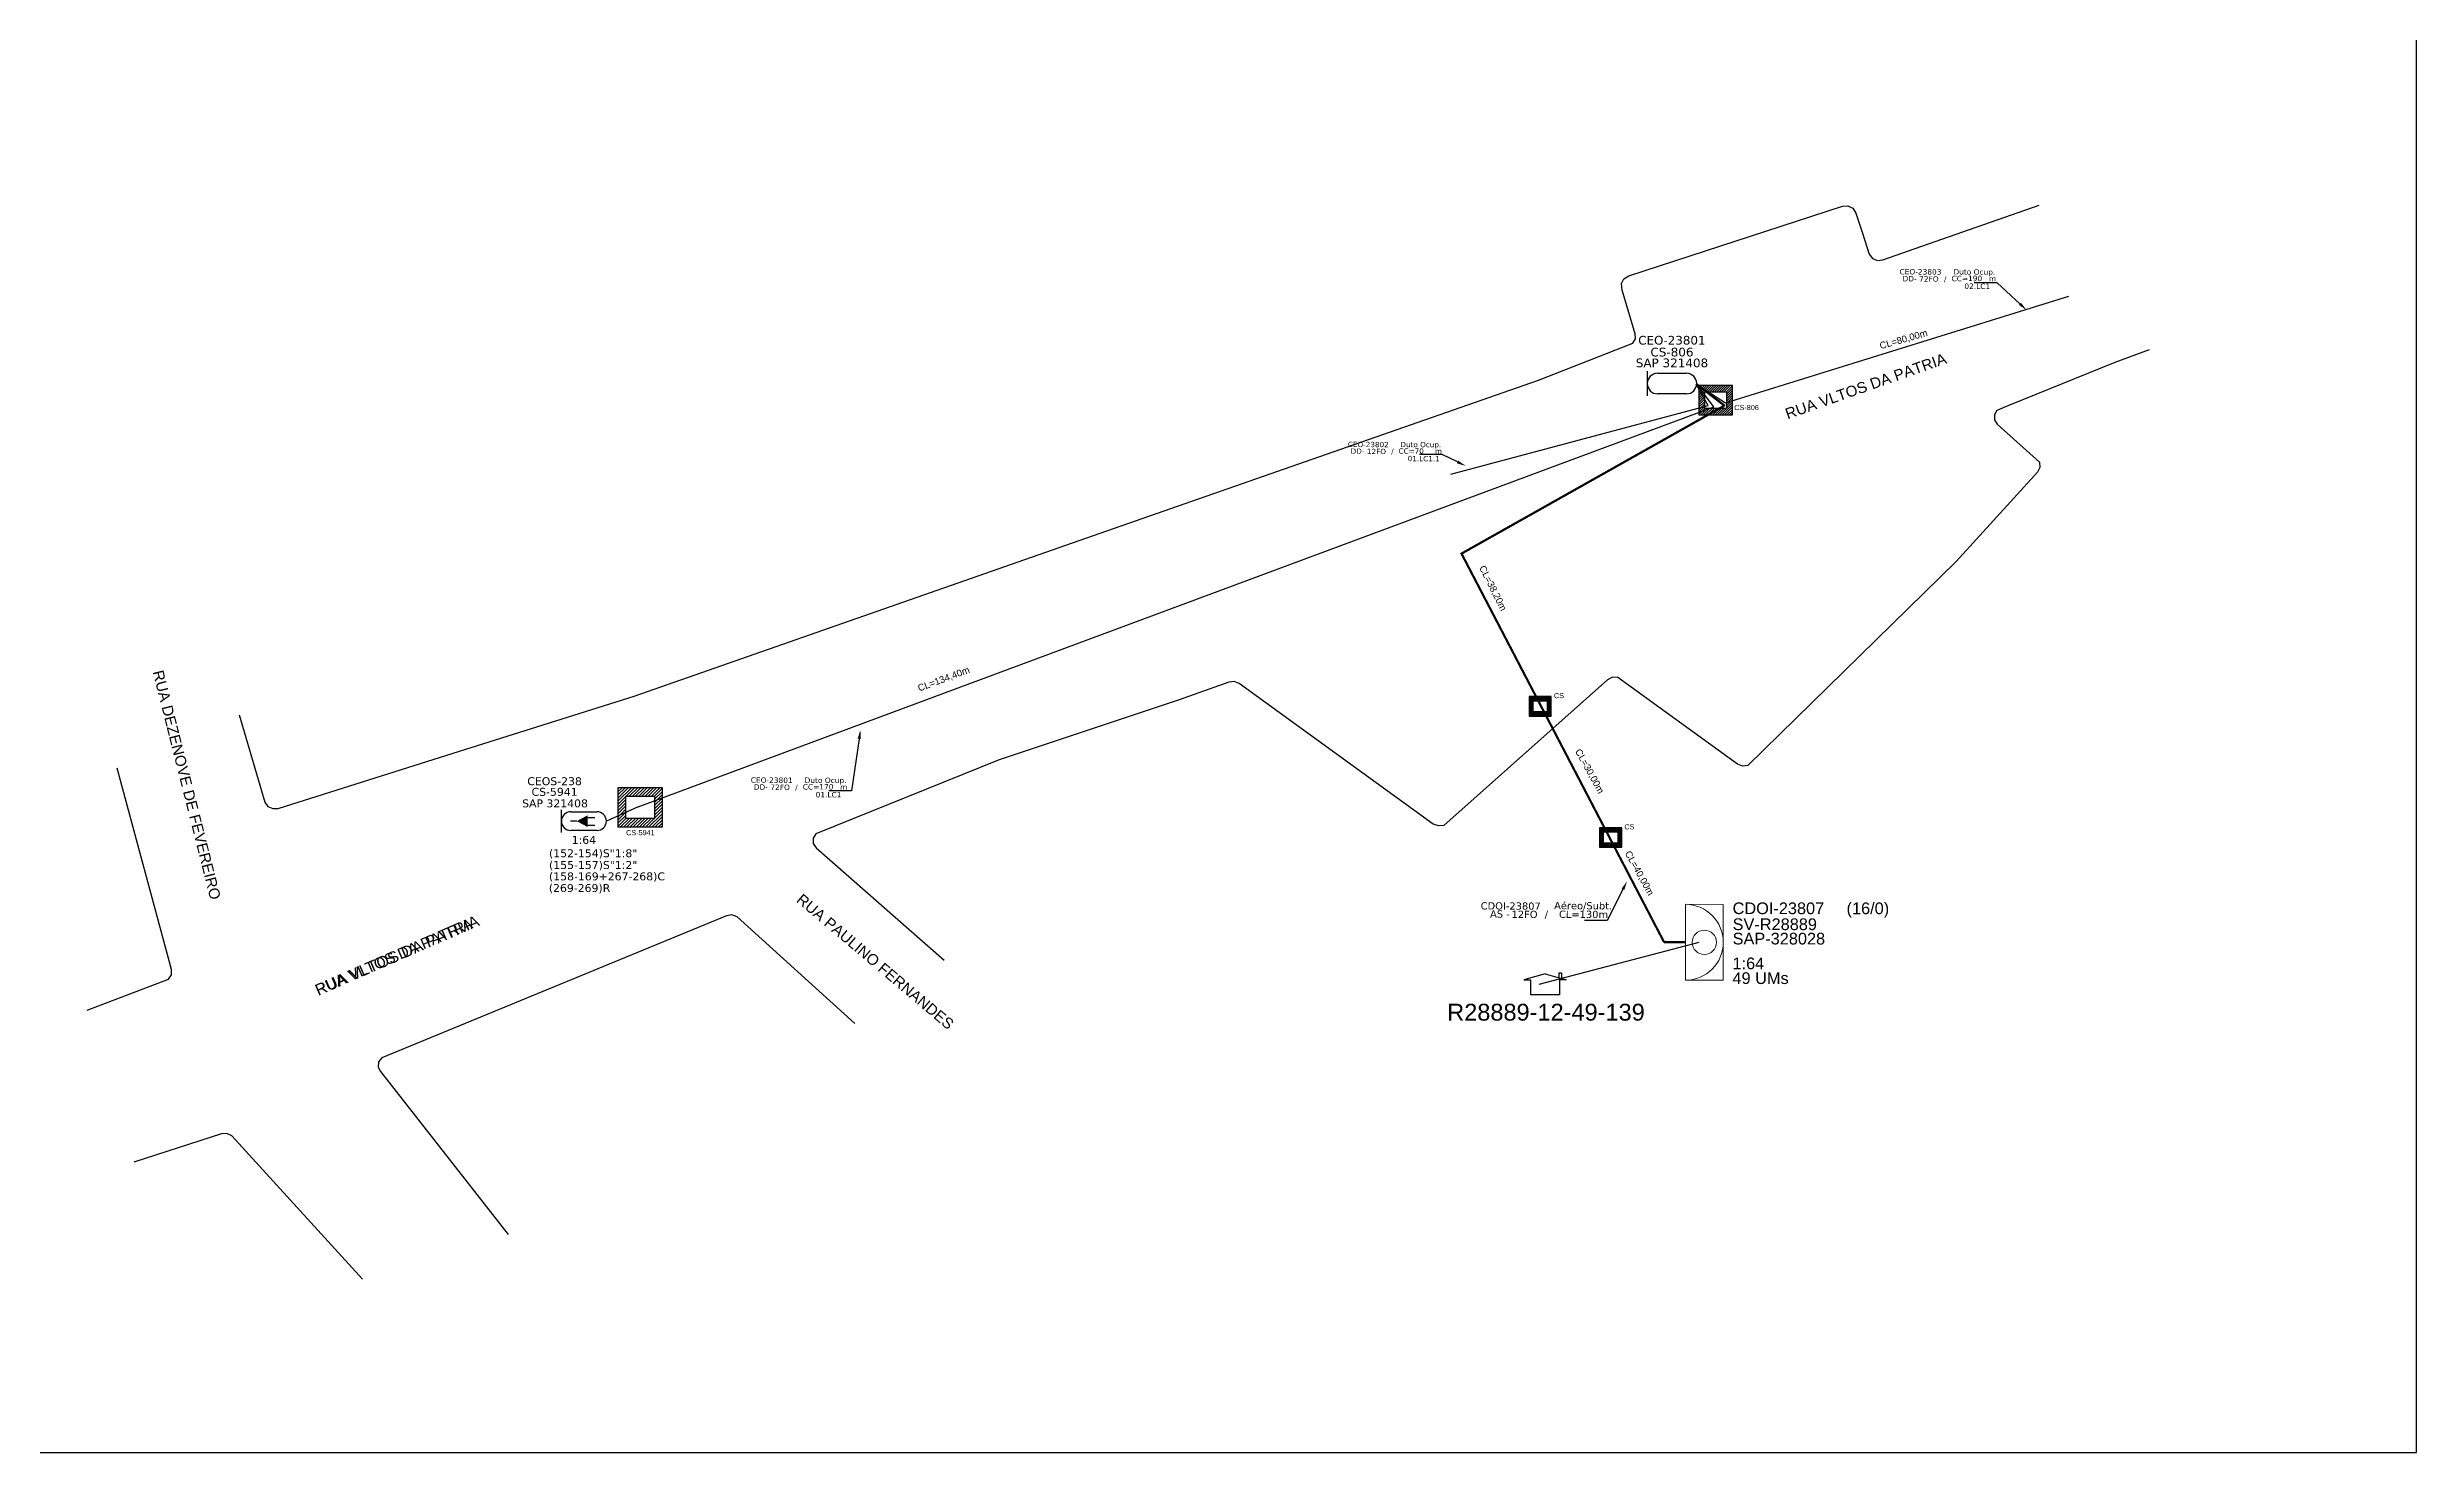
# Model space of a CAD drawing. Extents: x -4 to 837, y 1 to 595.
# Drawn here: x 336 to 837, y 1 to 298 of the extents above; entities that cross this region are included whole.
import ezdxf
from ezdxf import colors
from ezdxf.entities.mleader import LeaderData, LeaderLine
from ezdxf.enums import TextEntityAlignment as Align
from ezdxf.math import Vec2, Vec3

# ---------------------------------------------------------------- set-up
doc = ezdxf.new("R2010")
doc.units = 0
for name, color, linetype in [('0 @ 1', 7, 'Continuous'), ('10.1-Caixas Subterrâneas', 5, 'Continuous'), ('20.4-CEOS', 1, 'Continuous'), ('20.5-CEO', 1, 'Continuous'), ('CAP a instalar', 1, 'Continuous'), ('label_cabos', 7, 'Continuous'), ('QUADRA', 7, 'Continuous'), ('SEGMENTO', 10, 'Continuous'), ('surveys', 7, 'Continuous'), ('surveys legendas', 7, 'Continuous')]:
    doc.layers.add(name, color=color, linetype=linetype)
for name, color, linetype, lineweight in [("20.0-LEGENDA DOS CDO'S", 1, 'Continuous', 0), ('20.1-CDO_INTERIOR', 1, 'Continuous', 0), ('Segmento Logradouro Texto', 238, 'Continuous', 0)]:
    doc.layers.add(name, color=color, linetype=linetype, lineweight=lineweight)
doc.layers.add('DROP DE CLIENTE', color=140, linetype='Continuous', plot=False)
doc.styles.add('ARIAL', font='arial.ttf')
doc.styles.add('DIGICADE', font='arial.ttf')
doc.styles.add('FTTH', font='arial.ttf')
doc.styles.add('siredit', font='verdana.ttf')
doc.linetypes.add('FENCELINE1', pattern='A,0.25,-0.1,[133,ltypeshp.shx,S=0.1,R=0,X=-0.1,Y=0],-0.1,1', length=1.45)

# ---------------------------------------------------------------- blocks, each defined once
blk = doc.blocks.new('SURVEY_SURVEY')
for p, q in [((0, 0.0000127), (-0.0000126, 0.000009)), ((-0.0000126, 0.000009), (-0.0000086, 0.000009)), ((-0.0000086, 0), (-0.0000086, 0.000009)), ((0.0000086, 0), (-0.0000086, 0)), ((0, 0.0000127), (0.0000126, 0.000009)), ((0.0000084, 0.0000132), (0.0000098, 0.0000132)), ((0.0000084, 0.0000103), (0.0000084, 0.0000132)), ((0.0000126, 0.000009), (0.0000086, 0.000009)), ((0.0000086, 0.000009), (0.0000086, 0)), ((0.0000098, 0.0000132), (0.0000098, 0.0000099))]:
    blk.add_line(p, q)
blk = doc.blocks.new('*X8')
at = {"color": 0, "linetype": 'Continuous'}
for p, q in [((-1.25, 0.34099), (-0.49099, 1.1)), ((-1.25, 0.517767), (-0.667767, 1.1)), ((-1.25, 0.694544), (-0.844544, 1.1)), ((-1.25, 0.87132), (-1.02132, 1.1)), ((-1.25, 1.048097), (-1.198097, 1.1)), ((-1.25, 0.164214), (-0.8035, 0.610714)), ((-1.25, -0.012563), (-0.8035, 0.433937)), ((-1.25, -0.18934), (-0.8035, 0.25716)), ((-1.25, -0.366117), (-0.8035, 0.080383)), ((-0.789214, 0.625), (-0.314214, 1.1)), ((-0.612437, 0.625), (-0.137437, 1.1)), ((-0.43566, 0.625), (0.03934, 1.1)), ((-0.258883, 0.625), (0.216117, 1.1)), ((-0.082107, 0.625), (0.392893, 1.1)), ((0.09467, 0.625), (0.56967, 1.1)), ((0.271447, 0.625), (0.746447, 1.1)), ((0.448223, 0.625), (0.923223, 1.1)), ((0.625, 0.625), (1.1, 1.1)), ((0.801777, 0.625), (1.25, 1.073223)), ((0.8035, 0.449947), (1.25, 0.896447)), ((0.8035, 0.27317), (1.25, 0.71967)), ((0.8035, 0.096393), (1.25, 0.542893)), ((0.8035, -0.080383), (1.25, 0.366117)), ((0.8035, -0.25716), (1.25, 0.18934)), ((0.8035, -0.433937), (1.25, 0.012563)), ((-1.25, -0.542893), (-0.8035, -0.096393)), ((-1.25, -0.71967), (-0.8035, -0.27317)), ((-1.25, -0.896447), (-0.8035, -0.449947)), ((-1.25, -1.073223), (-0.801777, -0.625)), ((-1.1, -1.1), (-0.625, -0.625)), ((-0.923223, -1.1), (-0.448223, -0.625)), ((-0.746447, -1.1), (-0.271447, -0.625)), ((-0.56967, -1.1), (-0.09467, -0.625)), ((-0.392893, -1.1), (0.082107, -0.625)), ((-0.216117, -1.1), (0.258883, -0.625)), ((-0.03934, -1.1), (0.43566, -0.625)), ((0.137437, -1.1), (0.612437, -0.625)), ((0.314214, -1.1), (0.789214, -0.625)), ((0.49099, -1.1), (1.25, -0.34099)), ((0.667767, -1.1), (1.25, -0.517767)), ((0.8035, -0.610714), (1.25, -0.164214)), ((0.844544, -1.1), (1.25, -0.694544)), ((1.02132, -1.1), (1.25, -0.87132)), ((1.198097, -1.1), (1.25, -1.048097))]:
    blk.add_line(p, q, dxfattribs=at)
blk = doc.blocks.new('MANHOLE_MQ')
at = {"color": 0, "linetype": 'Continuous'}
for p, q in [((0.00000623, 0.00000569), (-0.00000627, 0.00000569)), ((-0.00000627, 0.00000569), (-0.00000627, -0.00000531)), ((-0.00000404, 0.00000331), (0.00000399, 0.00000331)), ((-0.00000404, -0.00000294), (-0.00000404, 0.00000331)), ((0.00000399, 0.00000331), (0.00000399, -0.00000294)), ((0.00000623, -0.00000531), (0.00000623, 0.00000569)), ((-0.00000627, -0.00000531), (0.00000623, -0.00000531)), ((0.00000399, -0.00000294), (-0.00000404, -0.00000294)), ((0.00000399, -0.00000294), (0.00000399, -0.00000294))]:
    blk.add_line(p, q, dxfattribs=at)
at = {"color": 0, "linetype": 'Continuous', "xscale": 5e-06, "yscale": 5e-06, "zscale": 1e-05}
blk.add_blockref('*X8', (-0.00000002, 0.00000019), dxfattribs=at)
blk = doc.blocks.new('*U58')
at = {"layer": '20.4-CEOS', "color": 7, "style": 'siredit'}
for tag, p in [('FIBRAS_SPLITTER', (0, 0)), ('FIBRAS_TOP_C', (0, -4.13)), ('RESERVA_FINAIS', (0, -5.46))]:
    blk.add_attdef(tag, p, '', height=1.01, dxfattribs=at)
for tag, p, flags in [('ID_ATIVIDADE', (0, -6.77), 3), ('QTDE', (0, -9.4), 1), ('FATOR', (0, -8.09), 1), ('FID', (0, -10.71), 1)]:
    blk.add_attdef(tag, p, '', height=1.01, dxfattribs=dict(at, flags=flags))
blk = doc.blocks.new('*U59')
at = {"layer": '20.4-CEOS', "color": 7, "style": 'siredit'}
blk.add_attdef('FIBRAS_SPLITTER', (0, 0), '', height=1.01, dxfattribs=at)
for tag, p, flags in [('ID_ATIVIDADE', (0, -1.48), 3), ('FATOR', (0, -2.79), 1), ('QTDE', (0, -4.11), 1), ('FID', (0, -5.42), 1)]:
    blk.add_attdef(tag, p, '', height=1.01, dxfattribs=dict(at, flags=flags))
blk = doc.blocks.new('LEGENDA DOS CABOS')
at = {"layer": 'label_cabos', "color": 0, "style": 'siredit'}
for tag, p in [('TIPO_CABO', (2.74, 0.52)), ('ID', (4.24, 1.63)), ('CABO', (6.16, 0.47)), ('/', (9.19, 0.47)), ('METROS', (14.36, 0.47)), ('XX', (14.31, 1.67))]:
    blk.add_attdef(tag, text='', height=1, rotation=359.69, dxfattribs=at).set_placement(p, align=Align.MIDDLE_CENTER)
blk = doc.blocks.new('Inst CB DT OCUP CFOA-SM-DD-S-12')
at = {"layer": 'label_cabos', "color": 0, "style": 'siredit'}
for tag, flags, p in [('ID_ATIVIDADE', 3, (1.31, 2.67)), ('FATOR', 1, (11.56, 2.55))]:
    blk.add_attdef(tag, text='', height=1, rotation=359.69, dxfattribs=dict(at, flags=flags)).set_placement(p, align=Align.MIDDLE_CENTER)
for tag, p in [('TIPO_CABO', (1.11, 0)), ('DESTINO_CABO', (3.13, 1.26)), ('CABO', (4.69, -0.05)), ('/', (7.71, -0.05)), ('LANCE', (10.41, 0.02)), ('TIPO_CABO', (13.11, 1.24)), ('UND', (16.46, 0)), ('FID', (13.65, -1.41))]:
    blk.add_attdef(tag, text='', height=1, rotation=359.69, dxfattribs=at).set_placement(p, align=Align.MIDDLE_CENTER)
blk.add_attdef('QTDE', (11.93, -0.45), '', height=1, rotation=359.69, dxfattribs=at)
blk = doc.blocks.new('Inst CB DT OCUP CFOA-SM-DD-S-72')
at = {"layer": 'label_cabos', "color": 0, "style": 'siredit'}
for tag, flags, p in [('ID_ATIVIDADE', 3, (1.31, 2.67)), ('FATOR', 1, (11.56, 2.55))]:
    blk.add_attdef(tag, text='', height=1, rotation=359.69, dxfattribs=dict(at, flags=flags)).set_placement(p, align=Align.MIDDLE_CENTER)
for tag, p in [('TIPO_CABO', (1.11, 0)), ('DESTINO_CABO', (3.13, 1.26)), ('CABO', (4.69, -0.05)), ('/', (7.71, -0.05)), ('LANCE', (10.41, 0.02)), ('TIPO_CABO', (13.11, 1.24)), ('UND', (16.46, 0)), ('FID', (13.65, -1.41))]:
    blk.add_attdef(tag, text='', height=1, rotation=359.69, dxfattribs=at).set_placement(p, align=Align.MIDDLE_CENTER)
blk.add_attdef('QTDE', (11.93, -0.45), '', height=1, rotation=359.69, dxfattribs=at)

msp = doc.modelspace()

# ---------------------------------------------------------------- linework, layer by layer
for p, q in [((837.17, 1.26), (837.17, 595.26)), ((-3.83, 1.26), (837.17, 1.26))]:
    msp.add_line(p, q)
at = {"layer": '20.1-CDO_INTERIOR', "color": 1, "lineweight": 18}
msp.add_lwpolyline([(690.55, 101.09), (690.56, 117.13), (682.54, 117.14), (682.53, 101.1)], close=True, dxfattribs=at)
msp.add_circle((686.54, 109.11), 2.57, dxfattribs=at)
msp.add_arc((682.53, 109.12), 8.02, 269.9724, 89.9724, dxfattribs=at)
at = {"layer": '20.4-CEOS', "color": 7}
for p, q in [((446.83, 136.7), (452.38, 136.7)), ((452.38, 132.75), (446.83, 132.75))]:
    msp.add_line(p, q, dxfattribs=at)
for points in [[(444.86, 132.34), (444.86, 137.11)], [(450.26, 135.51), (451.95, 135.51)], [(448.08, 134.72), (446.74, 134.72)], [(450.26, 133.86), (451.95, 133.86)]]:
    msp.add_lwpolyline(points, dxfattribs=at)
msp.add_lwpolyline([(448.08, 134.72, 0, 2.44, 0), (450.37, 134.72, 2.44, 2.44, 0)], format="xyseb", dxfattribs=at)
for centre, start, end in [((446.83, 134.72), 90, 270), ((452.38, 134.72), 270, 90)]:
    msp.add_arc(centre, 1.98, start, end, dxfattribs=at)
at = {"layer": '20.5-CEO', "color": 7}
for p, q in [((676.65, 229.39), (682.75, 229.39)), ((682.75, 225.04), (676.65, 225.04))]:
    msp.add_line(p, q, dxfattribs=at)
msp.add_lwpolyline([(674.48, 229.84), (674.48, 224.59)], dxfattribs=at)
for centre, start, end in [((676.65, 227.21), 90, 270), ((682.75, 227.21), 270, 90)]:
    msp.add_arc(centre, 2.18, start, end, dxfattribs=at)
at = {"layer": 'CAP a instalar', "color": 7, "ltscale": 2}
for p, q in [((691.01, 223.13), (763.61, 245.7)), ((687.37, 222.6), (684.81, 227.06)), ((688.54, 222.27), (684.92, 227.06)), ((684.92, 227.06), (691.01, 223.13)), ((461.09, 137.75), (688.54, 222.27)), ((632.91, 208.08), (687.37, 222.6)), ((688.54, 222.27), (688.54, 222.27)), ((461.09, 137.75), (454.36, 134.72))]:
    msp.add_line(p, q, dxfattribs=at)
at = {"layer": 'CAP a instalar', "color": 10, "linetype": 'FENCELINE1', "ltscale": 7, "const_width": 0.467}
for points in [[(690.9, 222.47), (684.92, 227.06)], [(690.79, 222.55), (635.19, 191.27), (678.04, 109.12)], [(682.53, 109.12), (678.04, 109.12)]]:
    msp.add_lwpolyline(points, dxfattribs=at)
at = {"layer": 'CAP a instalar', "color": 8, "ltscale": 2, "const_width": 0.825}
msp.add_lwpolyline([(691.41, 227.11), (691.41, 227.11)], dxfattribs=at)
msp.add_lwpolyline([(691.41, 227.11), (691.41, 227.11)], dxfattribs=at)
at = {"layer": 'DROP DE CLIENTE'}
msp.add_lwpolyline([(651.61, 100.23), (685.45, 109.12)], dxfattribs=at)
at = {"layer": 'QUADRA', "color": 4}
for points in [[(554.34, 194.03), (651.45, 227.96), (671.4, 235.74), (671.96, 236.68), (671.93, 237.73), (669.18, 246.92), (669.04, 248.37), (669.54, 249.35), (670.56, 249.96), (715.77, 264.72), (716.9, 264.75), (717.94, 264.27), (718.6, 263.24), (719.97, 258.99), (721.42, 254.53), (722.12, 253.67), (723.17, 253.25), (724.29, 253.37), (735.38, 257.27), (757.35, 264.94)], [(780.6, 234.32), (773.33, 231.66), (751.1, 222.65), (748.42, 221.53), (747.87, 220.59), (747.91, 219.52), (748.5, 218.62), (757.42, 210.56), (757.52, 209.49), (757.02, 208.51), (739.81, 189.58), (695.72, 146.47), (694.58, 146.35), (693.53, 146.77), (668.26, 165.09), (667.1, 165.12), (666.08, 164.59), (631.43, 133.81), (630.3, 133.7), (629.22, 134.1), (588.14, 163.82), (587.11, 164.23), (585.98, 164.11), (575.52, 160.38), (537.44, 147.67), (498.62, 132.03), (498.08, 131.09), (498.09, 130.02), (498.71, 129.1), (525.78, 105.35)], [(421.95, 149.08), (460.25, 161.16), (554.34, 194.03)], [(376.71, 157.2), (382.12, 138.73), (382.78, 137.83), (383.81, 137.36), (384.97, 137.42), (421.95, 149.08)], [(344.56, 94.76), (361.78, 101.34), (362.4, 102.26), (362.41, 103.33), (350.91, 145.95)], [(506.87, 91.94), (482, 114.51), (480.92, 114.91), (479.79, 114.73), (406.86, 84.69), (406.2, 83.82), (406.1, 82.74), (406.61, 81.78), (433.56, 47.36)], [(402.76, 37.91), (375.14, 68.24), (374.08, 68.7), (372.95, 68.63), (354.43, 62.61)]]:
    msp.add_lwpolyline(points, dxfattribs=at)
at = {"layer": 'QUADRA'}
for points in [[(780.6, 234.32), (773.33, 231.66), (751.1, 222.65), (748.42, 221.53), (747.87, 220.59), (747.91, 219.52), (748.5, 218.62), (757.42, 210.56), (757.52, 209.49), (757.02, 208.51), (739.81, 189.58), (695.72, 146.47), (694.58, 146.35), (693.53, 146.77), (668.26, 165.09), (667.1, 165.12), (666.08, 164.59), (631.43, 133.81), (630.3, 133.7), (629.22, 134.1), (588.14, 163.82), (587.11, 164.23), (585.98, 164.11), (575.52, 160.38), (537.44, 147.67), (498.62, 132.03), (498.08, 131.09), (498.09, 130.02), (498.71, 129.1), (525.78, 105.35)], [(344.56, 94.76), (361.78, 101.34), (362.4, 102.26), (362.41, 103.33), (350.91, 145.95)], [(506.87, 91.94), (482, 114.51), (480.92, 114.91), (479.79, 114.73), (406.86, 84.69), (406.2, 83.82), (406.1, 82.74), (406.61, 81.78), (433.56, 47.36)], [(402.76, 37.91), (375.14, 68.24), (374.08, 68.7), (372.95, 68.63), (354.43, 62.61)]]:
    msp.add_lwpolyline(points, dxfattribs=at)

# ---------------------------------------------------------------- block references
at = {"lineweight": 0}
ref = msp.add_blockref('Inst CB DT OCUP CFOA-SM-DD-S-72', (728.68, 249.39), dxfattribs=dict(at, xscale=1.142077125429559, yscale=1.142077125429559, zscale=1.142077125429559))
ref.add_attrib('DESTINO_CABO', 'CEO-23803', dxfattribs={"layer": 'label_cabos', "color": 0, "height": 1.142, "rotation": 359.69, "style": 'siredit'}).set_placement((732.25, 250.83), align=Align.MIDDLE_CENTER)
ref.add_attrib('TIPO_CABO', 'Duto Ocup.', dxfattribs={"layer": 'label_cabos', "color": 0, "height": 1.142, "rotation": 359.69, "style": 'siredit'}).set_placement((743.65, 250.81), align=Align.MIDDLE_CENTER)
ref.add_attrib('/', '/', dxfattribs={"layer": 'label_cabos', "color": 0, "height": 1.14, "rotation": 359.69, "style": 'siredit'}).set_placement((737.49, 249.33), align=Align.MIDDLE_CENTER)
ref.add_attrib('FID', '02.LC1', dxfattribs={"layer": 'label_cabos', "color": 0, "height": 1.142, "rotation": 359.69, "style": 'siredit'}).set_placement((744.26, 247.78), align=Align.MIDDLE_CENTER)
ref.add_attrib('LANCE', 'CC=', dxfattribs={"layer": 'label_cabos', "color": 0, "height": 1.142, "rotation": 359.69, "style": 'siredit'}).set_placement((740.56, 249.41), align=Align.MIDDLE_CENTER)
ref.add_attrib('UND', 'm', dxfattribs={"layer": 'label_cabos', "color": 0, "height": 1.14, "rotation": 359.69, "style": 'siredit'}).set_placement((747.48, 249.39), align=Align.MIDDLE_CENTER)
ref.add_attrib('CABO', '72FO', dxfattribs={"layer": 'label_cabos', "color": 0, "height": 1.142, "rotation": 359.69, "style": 'siredit'}).set_placement((734.03, 249.33), align=Align.MIDDLE_CENTER)
ref.add_attrib('TIPO_CABO', 'DD-', dxfattribs={"layer": 'label_cabos', "color": 0, "height": 1.142, "rotation": 359.69, "style": 'siredit'}).set_placement((729.95, 249.39), align=Align.MIDDLE_CENTER)
ref.add_attrib('QTDE', '190', (742.3, 248.87), dxfattribs={"layer": 'label_cabos', "color": 0, "height": 1.142, "rotation": 359.69, "style": 'siredit'})
ref = msp.add_blockref('Inst CB DT OCUP CFOA-SM-DD-S-12', (611.99, 212.93), dxfattribs=dict(at, xscale=1.11453127917076, yscale=1.11453127917076, zscale=1.11453127917076))
ref.add_attrib('DESTINO_CABO', 'CEO-23802', dxfattribs={"layer": 'label_cabos', "color": 0, "height": 1.115, "rotation": 359.69, "style": 'siredit'}).set_placement((615.48, 214.33), align=Align.MIDDLE_CENTER)
ref.add_attrib('TIPO_CABO', 'Duto Ocup.', dxfattribs={"layer": 'label_cabos', "color": 0, "height": 1.115, "rotation": 359.69, "style": 'siredit'}).set_placement((626.59, 214.31), align=Align.MIDDLE_CENTER)
ref.add_attrib('/', '/', dxfattribs={"layer": 'label_cabos', "color": 0, "height": 1.11, "rotation": 359.69, "style": 'siredit'}).set_placement((620.58, 212.87), align=Align.MIDDLE_CENTER)
ref.add_attrib('FID', '01.LC1.1', dxfattribs={"layer": 'label_cabos', "color": 0, "height": 1.115, "rotation": 359.69, "style": 'siredit'}).set_placement((627.2, 211.35), align=Align.MIDDLE_CENTER)
ref.add_attrib('LANCE', 'CC=', dxfattribs={"layer": 'label_cabos', "color": 0, "height": 1.115, "rotation": 359.69, "style": 'siredit'}).set_placement((623.59, 212.95), align=Align.MIDDLE_CENTER)
ref.add_attrib('UND', 'm', dxfattribs={"layer": 'label_cabos', "color": 0, "height": 1.11, "rotation": 359.69, "style": 'siredit'}).set_placement((630.33, 212.93), align=Align.MIDDLE_CENTER)
ref.add_attrib('CABO', '12FO', dxfattribs={"layer": 'label_cabos', "color": 0, "height": 1.115, "rotation": 359.69, "style": 'siredit'}).set_placement((617.21, 212.87), align=Align.MIDDLE_CENTER)
ref.add_attrib('TIPO_CABO', 'DD-', dxfattribs={"layer": 'label_cabos', "color": 0, "height": 1.115, "rotation": 359.69, "style": 'siredit'}).set_placement((613.22, 212.92), align=Align.MIDDLE_CENTER)
ref.add_attrib('QTDE', '70', (625.28, 212.42), dxfattribs={"layer": 'label_cabos', "color": 0, "height": 1.115, "rotation": 359.69, "style": 'siredit'})
ref = msp.add_blockref('Inst CB DT OCUP CFOA-SM-DD-S-72', (485.75, 141.94), dxfattribs=dict(at, xscale=1.142077125429559, yscale=1.142077125429559, zscale=1.142077125429559))
ref.add_attrib('DESTINO_CABO', 'CEO-23801', dxfattribs={"layer": 'label_cabos', "color": 0, "height": 1.142, "rotation": 359.69, "style": 'siredit'}).set_placement((489.33, 143.38), align=Align.MIDDLE_CENTER)
ref.add_attrib('TIPO_CABO', 'Duto Ocup.', dxfattribs={"layer": 'label_cabos', "color": 0, "height": 1.142, "rotation": 359.69, "style": 'siredit'}).set_placement((500.72, 143.36), align=Align.MIDDLE_CENTER)
ref.add_attrib('/', '/', dxfattribs={"layer": 'label_cabos', "color": 0, "height": 1.14, "rotation": 359.69, "style": 'siredit'}).set_placement((494.56, 141.88), align=Align.MIDDLE_CENTER)
ref.add_attrib('FID', '01.LC1', dxfattribs={"layer": 'label_cabos', "color": 0, "height": 1.142, "rotation": 359.69, "style": 'siredit'}).set_placement((501.34, 140.32), align=Align.MIDDLE_CENTER)
ref.add_attrib('LANCE', 'CC=', dxfattribs={"layer": 'label_cabos', "color": 0, "height": 1.142, "rotation": 359.69, "style": 'siredit'}).set_placement((497.64, 141.96), align=Align.MIDDLE_CENTER)
ref.add_attrib('UND', 'm', dxfattribs={"layer": 'label_cabos', "color": 0, "height": 1.14, "rotation": 359.69, "style": 'siredit'}).set_placement((504.56, 141.94), align=Align.MIDDLE_CENTER)
ref.add_attrib('CABO', '72FO', dxfattribs={"layer": 'label_cabos', "color": 0, "height": 1.142, "rotation": 359.69, "style": 'siredit'}).set_placement((491.1, 141.88), align=Align.MIDDLE_CENTER)
ref.add_attrib('TIPO_CABO', 'DD-', dxfattribs={"layer": 'label_cabos', "color": 0, "height": 1.142, "rotation": 359.69, "style": 'siredit'}).set_placement((487.02, 141.93), align=Align.MIDDLE_CENTER)
ref.add_attrib('QTDE', '170', (499.38, 141.42), dxfattribs={"layer": 'label_cabos', "color": 0, "height": 1.142, "rotation": 359.69, "style": 'siredit'})
at = {"layer": '10.1-Caixas Subterrâneas', "color": 30}
for p, xscale, yscale, zscale, rotation in [((688.92, 223.83), 565234.616516272, 565234.616516272, 565234.616516272, 180.0000000000619), ((651.82, 159.07), 376725.3297695841, 376725.3297695841, 376725.3297695841, 180.000000000062), ((461.5, 137.78), 753450.6595391682, 753450.6595391682, 753450.6595391682, 180.000000000062), ((666.71, 131.34), 376725.3297695841, 376725.3297695841, 376725.3297695841, 180.000000000062)]:
    msp.add_blockref('MANHOLE_MQ', p, dxfattribs=dict(at, xscale=xscale, yscale=yscale, zscale=zscale, rotation=rotation))
at = {"layer": '20.4-CEOS', "color": 0, "lineweight": 0}
ref = msp.add_blockref('*U58', (442.23, 127.1), dxfattribs=dict(at, xscale=1.658882584393818, yscale=1.658882584393818, zscale=1.658882584393818))
ref.add_attrib('FIBRAS_SPLITTER', '(152-154)S"1:8"', (442.23, 127.1), dxfattribs={"color": 7, "height": 1.6749, "style": 'siredit'})
ref.add_attrib('FIBRAS_TOP_C', '(158-169+267-268)C', (442.23, 122.21), dxfattribs={"color": 7, "height": 1.6749, "style": 'siredit'})
ref.add_attrib('RESERVA_FINAIS', '(269-269)R', (442.19, 119.75), dxfattribs={"color": 7, "height": 1.675, "style": 'siredit'})
at = {"layer": '20.4-CEOS', "color": 0, "lineweight": 0, "xscale": 1.658882584393818, "yscale": 1.658882584393818, "zscale": 1.658882584393818}
msp.add_blockref('*U59', (442.23, 124.61), dxfattribs=at).add_auto_attribs({'FIBRAS_SPLITTER': '(155-157)S"1:2"'})
at = {"layer": 'label_cabos', "color": 0, "lineweight": 0, "xscale": 1.521237137664069, "yscale": 1.521237137664069, "zscale": 1.521237137664069}
msp.add_blockref('LEGENDA DOS CABOS', (639.15, 114.31), dxfattribs=at).add_auto_attribs({'ID': 'CDOI-23807', 'CABO': '12FO', 'METROS': 'CL=130m', 'XX': 'Aéreo/Subt.', '/': '/', 'TIPO_CABO': 'AS -'})
at = {"layer": 'surveys', "color": 255, "xscale": 353581.8774073961, "yscale": 353581.8774073961, "zscale": 353581.8774073961}
msp.add_blockref('SURVEY_SURVEY', (652.86, 97.98), dxfattribs=at)

# ---------------------------------------------------------------- texts
at = {"layer": '0 @ 1', "color": 3, "linetype": 'Continuous', "char_height": 1.4355, "attachment_point": 1, "style": 'FTTH'}
for s, insert, rotation in [('\\pt4.30657;CL=80,00m', (723.45, 235.85), 15.8754), ('\\pt4.30657;CL=38,20m', (640.16, 188.95), 296.6755), ('\\pt4.30657;CL=134,40m', (520.03, 163.45), 20.4654), ('\\pt4.30657;CL=30,00m', (660.41, 150.2), 299.0615), ('\\pt4.30657;CL=40,00m', (670.93, 128.65), 299.0615)]:
    msp.add_mtext_dynamic_manual_height_columns(s, width=2.5975, gutter_width=0.00005, heights=[1.55], dxfattribs=dict(at, insert=insert, rotation=rotation))
at = {"layer": '10.1-Caixas Subterrâneas', "color": 30, "style": 'ARIAL'}
for s, p in [('CS-806', (692.88, 221.6)), ('CS', (654.75, 160.71)), ('CS-5941', (458.53, 131.75)), ('CS', (669.64, 132.98))]:
    msp.add_text(s, height=1.096, dxfattribs=at).set_placement(p)
at = {"layer": "20.0-LEGENDA DOS CDO'S", "color": 1, "style": 'ARIAL'}
for s, p in [('CDOI-23807', (692.52, 115.07)), ('SAP-328028', (692.52, 108.66)), ('SV-R28889', (692.52, 111.7)), ('1:64', (692.49, 103.43)), ('49 UMs', (692.49, 100.3))]:
    msp.add_text(s, height=2.47, rotation=359.9724, dxfattribs=at).set_placement(p)
msp.add_text('          (16/0)', height=2.4703, rotation=359.9724, dxfattribs=at).set_placement((716.33, 115.06), align=Align.CENTER)
at = {"layer": '20.4-CEOS', "color": 7, "style": 'siredit'}
for s, height, p in [('CEO-23801', 1.835, (679.68, 237.28)), ('CEOS-238', 1.675, (443.41, 144)), ('CS-5941', 1.675, (443.41, 141.76)), ('SAP 321408', 1.675, (443.5, 139.32)), ('1:64', 1.675, (449.61, 131.59))]:
    msp.add_text(s, height=height, dxfattribs=at).set_placement(p, align=Align.TOP_CENTER)
at = {"layer": '20.5-CEO', "color": 7, "style": 'siredit'}
for s, p in [('SAP 321408', (679.7, 232.5)), ('CS-806', (679.7, 234.79))]:
    msp.add_text(s, height=1.843, dxfattribs=at).set_placement(p, align=Align.TOP_CENTER)
at = {"layer": 'Segmento Logradouro Texto', "color": 7, "linetype": 'Continuous', "attachment_point": 1, "style": 'DIGICADE'}
for s, insert, char_height, width, rotation in [('\\fArial|b0|i0|c0|p34;\\W1.0000000000;\\T1.0000000000;\\o\\lRUA VLTOS DA PATRIA', (703.39, 221.8), 2.2872, 36.5104, 19.3846), ('\\fArial|b0|i0|c0|p34;\\W1.0000000000;\\T1.0000000000;\\o\\lRUA DEZENOVE DE FEVEREIRO', (360.62, 166.84), 2.2872, 50.5251, 284.2133), ('\\fArial|b0|i0|c0|p34;\\W1.0000000000;\\T1.0000000000;\\o\\lRUA PAULINO FERNANDES', (495.84, 119.55), 2.2872, 42.8914, 319.7719), ('\\fArial|b0|i0|c0|p34;\\W1.0000000000;\\T1.0000000000;\\o\\lRUA VLTOS DA PATRIA', (392.48, 99.97), 2.3865, 38.0958, 23.5428)]:
    msp.add_mtext(s, dxfattribs=dict(at, insert=insert, char_height=char_height, width=width, rotation=rotation))
at = {"layer": 'Segmento Logradouro Texto', "linetype": 'Continuous', "insert": (392.48, 99.97), "char_height": 2.2872, "width": 36.5104, "attachment_point": 1, "rotation": 23.5428, "style": 'DIGICADE'}
msp.add_mtext('\\fArial|b0|i0|c0|p34;\\W1.0000000000;\\T1.0000000000;\\o\\lRUA VLTOS DA PATRIA', dxfattribs=at)
at = {"layer": 'surveys legendas', "color": 1, "style": 'ARIAL'}
msp.add_text('R28889-12-49-139', height=3.5626, dxfattribs=at).set_placement((632.17, 92.56))

# ---------------------------------------------------------------- leaders
at = {"layer": 'SEGMENTO', "color": 7, "lineweight": 0, "ltscale": 2}
ml = msp.add_multileader_mtext('Standard', dxfattribs=at)
ml.set_content('', color=7)
ml.set_leader_properties()
ml.build(insert=Vec2(0, 0))
ml.multileader.update_dxf_attribs({"text_right_attachment_type": 6, "dogleg_length": 0.935, "arrow_head_size": 1.93})
ctx = ml.context
ctx.base_point, ctx.char_height, ctx.arrow_head_size, ctx.landing_gap_size, ctx.plane_origin = Vec3(742.67, 249.47), 1.93, 1.93, 0.964, Vec3(-6279217.07, -104121235.49)
ctx.right_attachment, ctx.text_align_type = 6, 2
notes = []
notes.append((ctx, [(0, (1, 1, 0), (748.46, 248.5), (-1, 0), 3.86, [(0, [(754.71, 242.74)], 0, [])])]))
ctx.mtext.insert, ctx.mtext.alignment = Vec3(743.63, 250.82), 3
ml = msp.add_multileader_mtext('Standard', dxfattribs=at)
ml.set_content('', color=7)
ml.set_leader_properties()
ml.build(insert=Vec2(0, 0))
ml.multileader.update_dxf_attribs({"text_right_attachment_type": 6, "dogleg_length": 0.935, "arrow_head_size": 1.93})
ctx = ml.context
ctx.base_point, ctx.char_height, ctx.arrow_head_size, ctx.landing_gap_size, ctx.plane_origin = Vec3(625.31, 213.17), 1.93, 1.93, 0.964, Vec3(-6279334.43, -104121271.79)
ctx.right_attachment, ctx.text_align_type = 6, 2
notes.append((ctx, [(0, (1, 1, 0), (631.1, 212.21), (-1, 0), 3.86, [(0, [(636.09, 209.8)], 0, [])])]))
ctx.mtext.insert, ctx.mtext.alignment = Vec3(626.28, 214.14), 3
ml = msp.add_multileader_mtext('Standard', dxfattribs=at)
ml.set_content('', color=7)
ml.set_leader_properties()
ml.build(insert=Vec2(0, 0))
ml.multileader.update_dxf_attribs({"text_right_attachment_type": 6, "dogleg_length": 0.935, "arrow_head_size": 1.93})
ctx = ml.context
ctx.base_point, ctx.char_height, ctx.arrow_head_size, ctx.landing_gap_size, ctx.plane_origin = Vec3(500.43, 142.07), 1.93, 1.93, 0.964, Vec3(-6279459.31, -104121342.89)
ctx.right_attachment, ctx.text_align_type = 6, 2
notes.append((ctx, [(0, (1, 1, 0), (506.21, 141.11), (-1, 0), 3.86, [(0, [(508.09, 154.04)], 0, [])])]))
ctx.mtext.insert, ctx.mtext.alignment = Vec3(501.39, 143.42), 3
ml = msp.add_multileader_mtext('Standard', dxfattribs=at)
ml.set_content('', color=7)
ml.set_leader_properties()
ml.build(insert=Vec2(0, 0))
ml.multileader.update_dxf_attribs({"text_right_attachment_type": 6, "dogleg_length": 0.943, "arrow_head_size": 1.95})
ctx = ml.context
ctx.base_point, ctx.char_height, ctx.arrow_head_size, ctx.landing_gap_size, ctx.plane_origin = Vec3(660.19, 114.71), 1.95, 1.95, 0.973, Vec3(-6337396.7, -105084618.67)
ctx.right_attachment, ctx.text_align_type = 6, 2
notes.append((ctx, [(0, (1, 1, 0), (666.03, 113.73), (-1, 0), 3.89, [(0, [(670.21, 122.04)], 0, [])])]))
ctx.mtext.insert, ctx.mtext.alignment = Vec3(661.16, 116.07), 3
for ctx, leaders in notes:
    for number, flags, end, landing, length, lines in leaders:
        leader = LeaderData()
        leader.index, (leader.has_last_leader_line, leader.has_dogleg_vector, leader.attachment_direction) = number, flags
        leader.last_leader_point, leader.dogleg_vector, leader.dogleg_length = Vec3(end), Vec3(landing), length
        for number, points, colour, breaks in lines:
            line = LeaderLine()
            line.index, line.vertices, line.color, line.breaks = number, Vec3.list(points), colors.encode_raw_color(colour), breaks
            leader.lines.append(line)
        ctx.leaders.append(leader)

doc.saveas('drawing.dxf')
